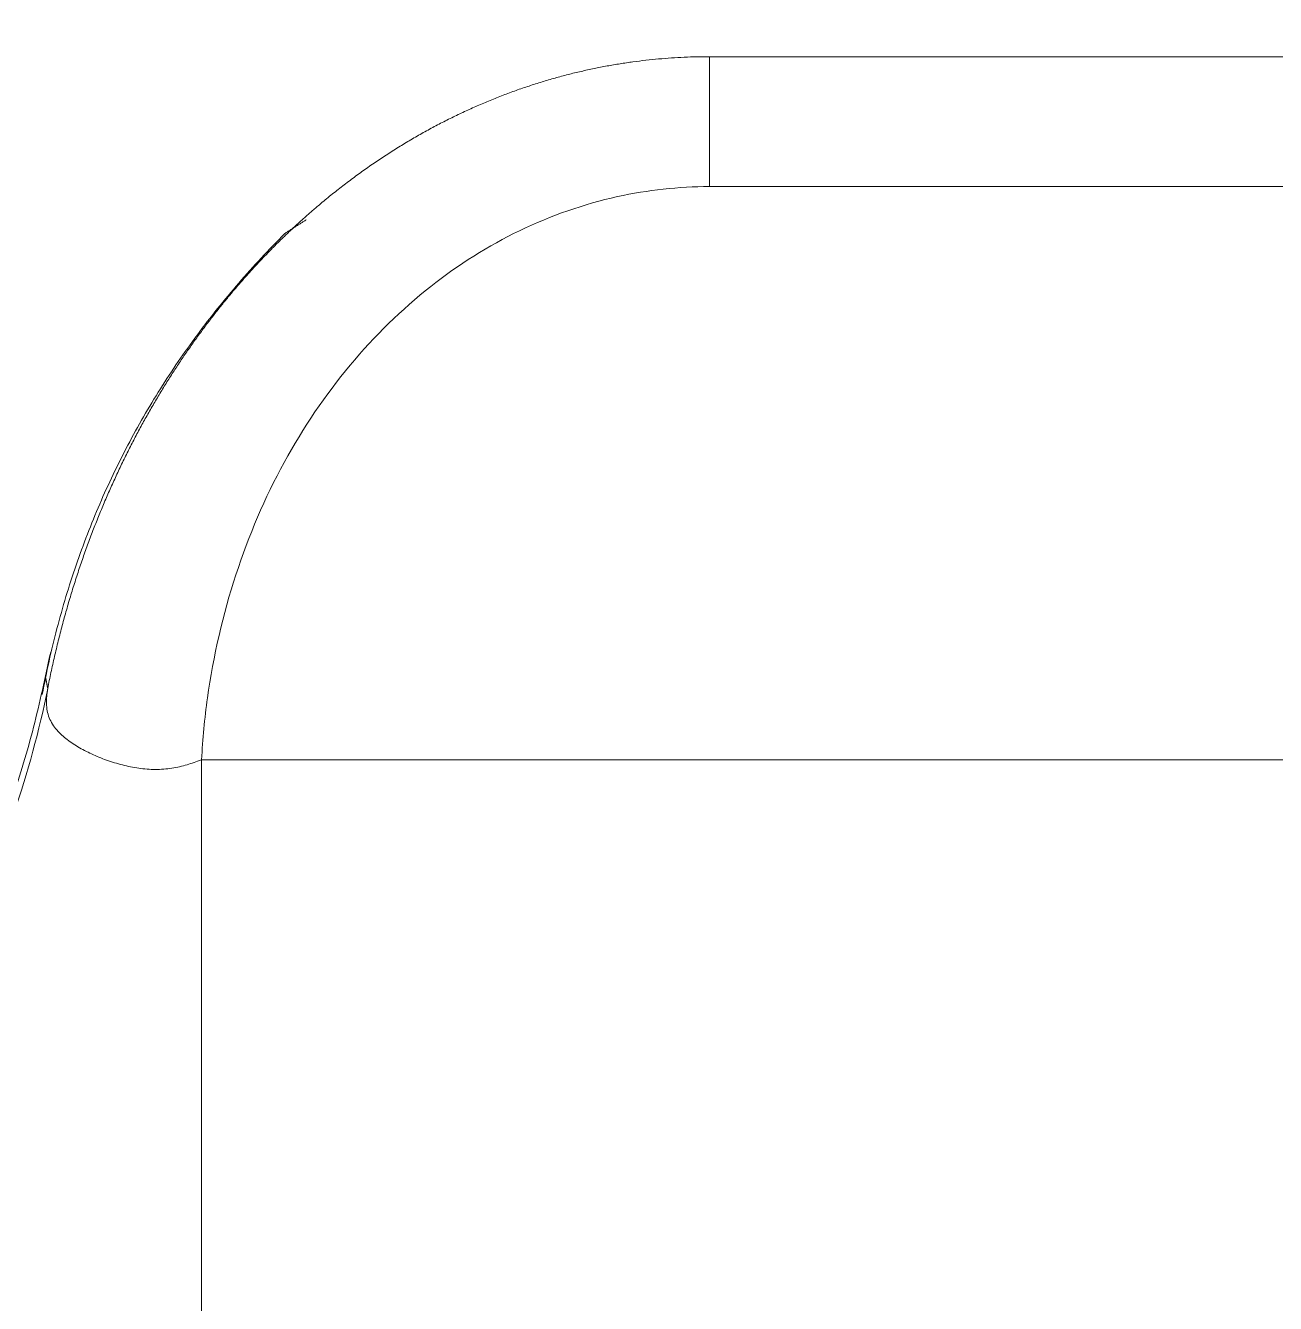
# Model space of a CAD drawing. Extents: x 19821 to 22981, y -91 to 2224.
# Drawn here: x 20834.045 to 20838.023, y 529.006 to 533.074 of the extents above; entities that cross this region are included whole.
import ezdxf

# ---------------------------------------------------------------- set-up
doc = ezdxf.new("R2010")
doc.units = 0
doc.header["$LTSCALE"] = 10
doc.header["$MEASUREMENT"] = 0
doc.layers.add('1', color=7, linetype='CONTINUOUS')

msp = doc.modelspace()

# ---------------------------------------------------------------- linework, layer by layer
at = {"layer": '1', "color": 7, "linetype": 'Continuous', "lineweight": 18}
for p, q in [((20836.2214, 532.9747), (20836.2154, 532.9747)), ((20848.4671, 532.9747), (20836.2214, 532.9747)), ((20834.6049, 528.3757), (20834.6049, 530.7367))]:
    msp.add_line(p, q, dxfattribs=at)
at = {"layer": '1', "color": 7, "linetype": 'Continuous', "lineweight": 13}
for p, q in [((20836.2214, 532.5611), (20848.4671, 532.5611)), ((20850.0931, 530.7367), (20834.6049, 530.7367))]:
    msp.add_line(p, q, dxfattribs=at)
for points, knots in [([(20698.7444, 469.0202), (20699.0537, 467.0519), (20701.5998, 451.6855), (20707.096, 428.4587), (20717.9394, 398.9514), (20729.755, 375.4444), (20742.4468, 357.5171), (20754.5867, 344.7797), (20765.866, 335.4359), (20780.0423, 326.9213), (20803.4832, 317.2449), (20830.7497, 311.9474), (20859.7346, 310.6889), (20890.8844, 312.8369), (20923.0158, 321.6225), (20948.4368, 336.7371), (20962.999, 349.5348), (20972.8913, 361.0832), (20981.5056, 374.9916), (20988.8013, 391.2129), (20994.5038, 409.7404), (20999.2286, 437.0224), (20998.7642, 473.9192), (20989.6155, 517.8115), (20974.4834, 560.6581), (20955.2654, 599.7948), (20939.7322, 624.8), (20903.6199, 668.1863)], [0.1557471, 0.1557471, 0.1557471, 0.1557471, 0.1631072, 0.2132649, 0.2434205, 0.276089, 0.3087575, 0.3257451, 0.3441483, 0.3664559, 0.3906224, 0.4409693, 0.4674788, 0.4961974, 0.5560278, 0.5931512, 0.6124554, 0.6333683, 0.6537476, 0.6758252, 0.7004604, 0.7271486, 0.7807463, 0.8388106, 0.8913568, 0.9482818, 1, 1, 1, 1]), ([(20836.2214, 532.5611), (20836.1234, 532.5611), (20835.916, 532.5384), (20835.6135, 532.4328), (20835.3236, 532.2504), (20835.068, 532.0002), (20834.857, 531.688), (20834.7024, 531.3278), (20834.6278, 531.0029), (20834.6084, 530.8025), (20834.6049, 530.7367)], [0, 0, 0, 0, 0.117191, 0.247539, 0.376387, 0.511388, 0.648695, 0.78833, 0.93074, 1, 1, 1, 1]), ([(20834.1153, 530.9633), (20834.1151, 530.9646), (20834.1146, 530.9673), (20834.1139, 530.971), (20834.1132, 530.9745), (20834.1126, 530.9777), (20834.112, 530.9807), (20834.1115, 530.9834), (20834.111, 530.9859), (20834.1105, 530.9881), (20834.1101, 530.9901), (20834.1098, 530.9919), (20834.1095, 530.9934), (20834.1092, 530.9947), (20834.109, 530.9958), (20834.1088, 530.9966), (20834.1087, 530.9971), (20834.1087, 530.9974), (20834.1087, 530.9975), (20834.1087, 530.9975)], [0, 0, 0, 0, 0.059019, 0.118028, 0.177026, 0.236016, 0.294998, 0.353972, 0.41294, 0.471903, 0.530861, 0.589816, 0.648768, 0.707718, 0.766667, 0.825616, 0.884565, 0.943517, 1, 1, 1, 1]), ([(20832.002, 528.9595), (20832.208, 528.9596), (20832.663, 529.0337), (20833.3436, 529.4445), (20833.8736, 530.1432), (20834.0619, 530.6969), (20834.1153, 530.9633)], [0, 0, 0, 0, 0.239269, 0.497828, 0.756388, 1, 1, 1, 1])]:
    msp.add_open_spline(points, degree=3, knots=knots, dxfattribs=at)
at = {"layer": '1', "color": 7, "linetype": 'Continuous', "lineweight": 18}
for points, knots in [([(20691.3077, 431.7399), (20691.8118, 429.8624), (20693.1906, 424.9424), (20695.914, 416.2963), (20699.8216, 405.1632), (20704.8708, 392.6223), (20711.0177, 379.6088), (20718.0482, 367.0162), (20725.8582, 355.217), (20734.4619, 344.3369), (20743.8701, 334.4965), (20754.0689, 325.8208), (20765.0331, 318.452), (20778.5147, 311.3199), (20794.7282, 305.0392), (20813.6125, 300.1856), (20832.7919, 297.2674), (20851.9796, 295.9994), (20870.879, 296.3816), (20889.1831, 298.408), (20906.6086, 302.0206), (20922.9815, 307.1546), (20938.1774, 313.7347), (20952.3055, 321.7971), (20965.5442, 331.59), (20976.4183, 342.1249), (20985.1079, 352.8905), (20991.8485, 363.3024), (20998.7853, 376.6053), (21005.2404, 393.0708), (21010.3936, 412.8351), (21013.2741, 433.5483), (21013.8544, 454.6923), (21012.3782, 475.7778), (21008.801, 498.8202), (21002.8018, 523.5291), (20994.268, 549.613), (20983.5803, 575.6986), (20970.8043, 601.5634), (20956.8092, 625.6618), (20947.1285, 640.6565), (20923.5699, 668.1636)], [0, 0, 0, 0, 0.0082069, 0.0215596, 0.0381097, 0.0578098, 0.0783679, 0.0985803, 0.1183953, 0.1377978, 0.1568237, 0.1755469, 0.1939843, 0.2122541, 0.2395791, 0.2668789, 0.2940862, 0.321042, 0.347645, 0.3734704, 0.3983715, 0.4223601, 0.4454972, 0.4678681, 0.4906141, 0.514563, 0.5313056, 0.5486882, 0.5666212, 0.5943077, 0.622846, 0.6523031, 0.6820326, 0.7116126, 0.7410481, 0.7799734, 0.8183744, 0.856331, 0.8984009, 0.9395583, 0.9734278, 0.9734278, 0.9734278, 0.9734278]), ([(20834.1153, 530.9633), (20834.117, 530.9718), (20834.1204, 530.9888), (20834.1256, 531.0142), (20834.1311, 531.0395), (20834.1368, 531.0647), (20834.1427, 531.0897), (20834.1487, 531.1147), (20834.155, 531.1395), (20834.1614, 531.1642), (20834.1681, 531.1887), (20834.1749, 531.2131), (20834.1819, 531.2374), (20834.1891, 531.2615), (20834.1965, 531.2855), (20834.204, 531.3093), (20834.2117, 531.333), (20834.2196, 531.3565), (20834.2276, 531.3798), (20834.2358, 531.403), (20834.2442, 531.426), (20834.2527, 531.4488), (20834.2613, 531.4714), (20834.2702, 531.4939), (20834.2791, 531.5162), (20834.2882, 531.5383), (20834.2975, 531.5603), (20834.3068, 531.582), (20834.3163, 531.6035), (20834.326, 531.6249), (20834.3357, 531.6461), (20834.3456, 531.667), (20834.3556, 531.6878), (20834.3657, 531.7084), (20834.376, 531.7287), (20834.3863, 531.7489), (20834.3967, 531.7689), (20834.4073, 531.7886), (20834.4179, 531.8081), (20834.4286, 531.8275), (20834.4395, 531.8466), (20834.4504, 531.8655), (20834.4614, 531.8842), (20834.4724, 531.9027), (20834.4836, 531.921), (20834.4948, 531.9391), (20834.5061, 531.9569), (20834.5174, 531.9746), (20834.5288, 531.992), (20834.5403, 532.0092), (20834.5518, 532.0262), (20834.5634, 532.043), (20834.575, 532.0595), (20834.5866, 532.0759), (20834.5983, 532.092), (20834.6101, 532.108), (20834.6219, 532.1237), (20834.6337, 532.1392), (20834.6455, 532.1544), (20834.6573, 532.1695), (20834.6692, 532.1844), (20834.6811, 532.199), (20834.693, 532.2134), (20834.7049, 532.2277), (20834.7168, 532.2417), (20834.7288, 532.2555), (20834.7407, 532.2691), (20834.7526, 532.2825), (20834.7646, 532.2957), (20834.7765, 532.3087), (20834.7884, 532.3215), (20834.8003, 532.334), (20834.8122, 532.3464), (20834.8241, 532.3586), (20834.8359, 532.3706), (20834.8477, 532.3824), (20834.8595, 532.394), (20834.8713, 532.4054), (20834.8831, 532.4166), (20834.8948, 532.4277), (20834.9064, 532.4385), (20834.9181, 532.4492), (20834.9297, 532.4596), (20834.9412, 532.4699), (20834.9528, 532.48), (20834.9642, 532.49), (20834.9839, 532.5068), (20835.0121, 532.5302), (20835.0493, 532.5597), (20835.0868, 532.5882), (20835.1249, 532.6157), (20835.1633, 532.6423), (20835.2021, 532.6679), (20835.2413, 532.6925), (20835.2808, 532.716), (20835.3206, 532.7386), (20835.3607, 532.7601), (20835.4011, 532.7806), (20835.4417, 532.8), (20835.4824, 532.8184), (20835.5234, 532.8357), (20835.5645, 532.8521), (20835.6057, 532.8673), (20835.647, 532.8815), (20835.6884, 532.8947), (20835.7298, 532.9068), (20835.7713, 532.918), (20835.8127, 532.928), (20835.8541, 532.9371), (20835.8954, 532.9452), (20835.9367, 532.9523), (20835.9778, 532.9583), (20836.0188, 532.9635), (20836.0597, 532.9676), (20836.1004, 532.9708), (20836.1409, 532.9731), (20836.1812, 532.9745), (20836.208, 532.9746), (20836.2214, 532.9747)], [0, 0, 0, 0, 0.008424, 0.016825, 0.025201, 0.033552, 0.041877, 0.050175, 0.058445, 0.066687, 0.074899, 0.083081, 0.091233, 0.099353, 0.107441, 0.115496, 0.123518, 0.131505, 0.139457, 0.147373, 0.155253, 0.163096, 0.170902, 0.178669, 0.186397, 0.194087, 0.201736, 0.209345, 0.216912, 0.224439, 0.231923, 0.239365, 0.246763, 0.254119, 0.26143, 0.268697, 0.27592, 0.283097, 0.290229, 0.297314, 0.304354, 0.311347, 0.318293, 0.325192, 0.332044, 0.338847, 0.345603, 0.35231, 0.358969, 0.365579, 0.37214, 0.378652, 0.385114, 0.391527, 0.39789, 0.404203, 0.410467, 0.41668, 0.422843, 0.428955, 0.435017, 0.441029, 0.44699, 0.4529, 0.458759, 0.464568, 0.470326, 0.476033, 0.48169, 0.487295, 0.49285, 0.498353, 0.503806, 0.509209, 0.51456, 0.519861, 0.525111, 0.53031, 0.535459, 0.540557, 0.545605, 0.550603, 0.55555, 0.560448, 0.565295, 0.570092, 0.574839, 0.589877, 0.604833, 0.619705, 0.634492, 0.649193, 0.663806, 0.678329, 0.692764, 0.707108, 0.721361, 0.735522, 0.749592, 0.76357, 0.777456, 0.791251, 0.804954, 0.818567, 0.832088, 0.84552, 0.858862, 0.872116, 0.885282, 0.898361, 0.911355, 0.924264, 0.937089, 0.949831, 0.962492, 0.975073, 0.987576, 1, 1, 1, 1]), ([(20834.1153, 530.9633), (20834.1149, 530.9608), (20834.1132, 530.95), (20834.1112, 530.9314), (20834.1112, 530.9083), (20834.1146, 530.8858), (20834.1219, 530.8644), (20834.1331, 530.8447), (20834.1474, 530.827), (20834.1637, 530.8112), (20834.1817, 530.797), (20834.2011, 530.7838), (20834.2218, 530.7715), (20834.2437, 530.7601), (20834.2665, 530.7495), (20834.2903, 530.7397), (20834.3148, 530.7308), (20834.34, 530.723), (20834.3657, 530.7164), (20834.3918, 530.7111), (20834.4182, 530.7074), (20834.4447, 530.7054), (20834.4711, 530.7054), (20834.4972, 530.7074), (20834.5226, 530.7113), (20834.5468, 530.7169), (20834.5697, 530.7237), (20834.5889, 530.7305), (20834.6005, 530.735), (20834.6049, 530.7367)], [0, 0, 0, 0, 0.008745, 0.038935, 0.073645, 0.113231, 0.156402, 0.201458, 0.245859, 0.287726, 0.328661, 0.368856, 0.408715, 0.448365, 0.487905, 0.52741, 0.566938, 0.606539, 0.64621, 0.685926, 0.725574, 0.765085, 0.804468, 0.843264, 0.880695, 0.916173, 0.949587, 0.980967, 1, 1, 1, 1])]:
    msp.add_open_spline(points, degree=3, knots=knots, dxfattribs=at)
at = {"layer": '1', "color": 7, "linetype": 'Continuous', "lineweight": 13}
msp.add_rational_spline([(20836.2214, 532.5611), (20836.2214, 532.8148), (20836.2214, 532.9747), (20836.2214, 532.9747)], [1.14768888814, 0.989470873226, 0.958376201298, 1.05440487236], degree=3, dxfattribs=at)
at = {"layer": '1', "color": 7, "linetype": 'Continuous', "lineweight": 18}
for points, degree in [([(20834.938, 532.4552), (20834.8704, 532.412)], 1), ([(20834.8698, 532.4114), (20834.2565, 531.7974), (20834.098, 530.9444)], 2), ([(20834.1247, 531.079), (20833.749, 529.1783), (20831.9524, 529.0209)], 2)]:
    msp.add_open_spline(points, degree=degree, dxfattribs=at)

doc.saveas('drawing.dxf')
